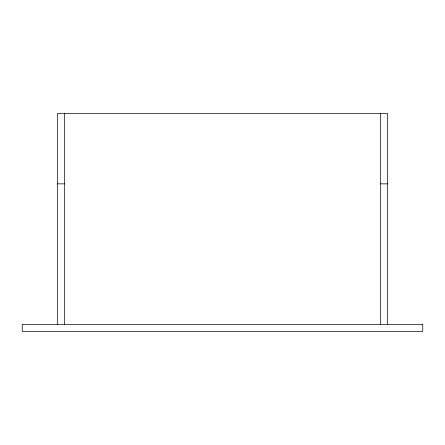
<?xml version="1.0" encoding="UTF-8"?>
<svg xmlns="http://www.w3.org/2000/svg" width="445" height="445" viewBox="0 0 445 445"><rect width="100%" height="100%" fill="white"/><g stroke="black" fill="none" stroke-linecap="round" stroke-linejoin="round"><path stroke-width="0.67" d="M57.383 183.857L64.408 183.857M380.592 183.857L387.617 183.857M387.617 324.383L387.617 113.592L57.383 113.592L57.383 324.383M380.592 113.592L380.592 324.383M64.408 113.592L64.408 324.383M422.75 324.383L22.25 324.383L22.25 331.408L422.75 331.408L422.75 324.383"/></g></svg>
